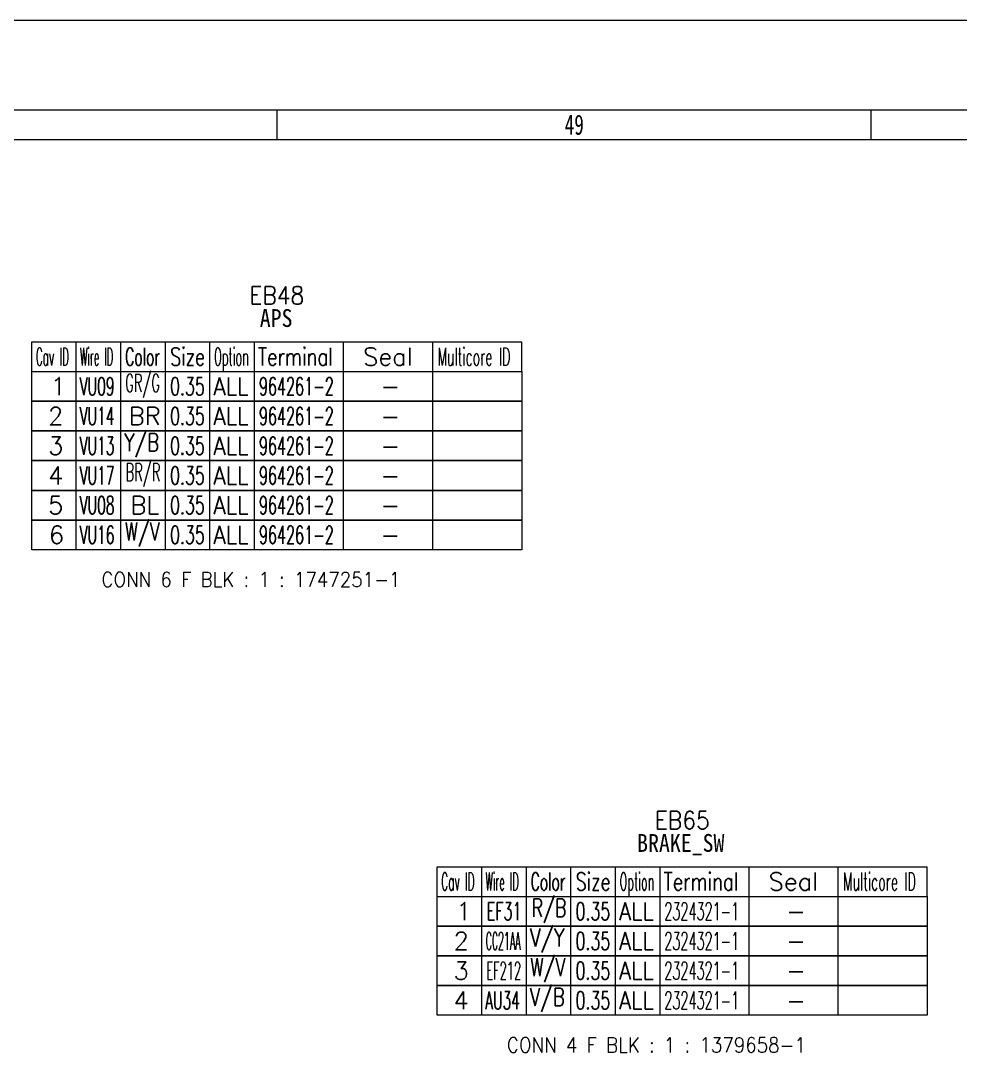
# Model space of a CAD drawing. Header units: inches. Extents: x 47316 to 59086, y 3141 to 11743.
# Drawn here: x 55024.7 to 55182.9, y 10125.4 to 10299.1 of the extents above; entities that cross this region are included whole.
import ezdxf

# ---------------------------------------------------------------- set-up
doc = ezdxf.new("R2010")
doc.units = ezdxf.units.IN
doc.header["$MEASUREMENT"] = 0
doc.styles.add('MtX_FangSong_GB2312', font='')
doc.styles.get("Standard").update_dxf_attribs({"font": ''})
doc.styles.get('MtX_FangSong_GB2312').set_extended_font_data('FangSong_GB2312')
doc.styles.get('Standard').set_extended_font_data('SimSun')

msp = doc.modelspace()

# ---------------------------------------------------------------- linework, layer by layer
at = {"color": 0, "lineweight": 15}
for p, q in [((57387.93, 10299.08), (50247.93, 10299.08)), ((50267.93, 10284.08), (57267.93, 10284.08)), ((55067.93, 10279.08), (55067.93, 10284.08)), ((55167.93, 10279.08), (55167.93, 10284.08)), ((50267.93, 10279.08), (57367.93, 10279.08))]:
    msp.add_line(p, q, dxfattribs=at)
at = {"color": 0, "linetype": 'Continuous', "lineweight": 15}
for p, q in [((55026.6, 10245.03), (55109.1, 10245.03)), ((55026.6, 10240.03), (55026.6, 10245.03)), ((55026.6, 10240.03), (55109.1, 10240.03)), ((55094.86, 10156.69), (55177.36, 10156.69)), ((55094.86, 10151.69), (55094.86, 10156.69)), ((55094.86, 10151.69), (55177.36, 10151.69))]:
    msp.add_line(p, q, dxfattribs=at)
at = {"color": 7, "linetype": 'Continuous', "lineweight": 15}
for p, q in [((55034.1, 10240.03), (55034.1, 10245.03)), ((55041.6, 10240.03), (55041.6, 10245.03)), ((55049.1, 10240.03), (55049.1, 10245.03)), ((55056.6, 10240.03), (55056.6, 10245.03)), ((55064.1, 10240.03), (55064.1, 10245.03)), ((55079.1, 10240.03), (55079.1, 10245.03)), ((55094.1, 10240.03), (55094.1, 10245.03)), ((55109.1, 10240.03), (55109.1, 10245.03)), ((55102.36, 10151.69), (55102.36, 10156.69)), ((55109.86, 10151.69), (55109.86, 10156.69)), ((55117.36, 10151.69), (55117.36, 10156.69)), ((55124.86, 10151.69), (55124.86, 10156.69)), ((55132.36, 10151.69), (55132.36, 10156.69)), ((55147.36, 10151.69), (55147.36, 10156.69)), ((55162.36, 10151.69), (55162.36, 10156.69)), ((55177.36, 10151.69), (55177.36, 10156.69))]:
    msp.add_line(p, q, dxfattribs=at)
at = {"color": 102, "linetype": 'Continuous', "lineweight": 15}
for p, q in [((55034.1, 10235.03), (55034.1, 10240.03)), ((55041.6, 10235.03), (55041.6, 10240.03)), ((55049.1, 10235.03), (55049.1, 10240.03)), ((55056.6, 10235.03), (55056.6, 10240.03)), ((55064.1, 10235.03), (55064.1, 10240.03)), ((55079.1, 10235.03), (55079.1, 10240.03)), ((55094.1, 10235.03), (55094.1, 10240.03)), ((55034.1, 10230.03), (55034.1, 10235.03)), ((55041.6, 10230.03), (55041.6, 10235.03)), ((55049.1, 10230.03), (55049.1, 10235.03)), ((55056.6, 10230.03), (55056.6, 10235.03)), ((55064.1, 10230.03), (55064.1, 10235.03)), ((55079.1, 10230.03), (55079.1, 10235.03)), ((55094.1, 10230.03), (55094.1, 10235.03)), ((55034.1, 10225.03), (55034.1, 10230.03)), ((55041.6, 10225.03), (55041.6, 10230.03)), ((55049.1, 10225.03), (55049.1, 10230.03)), ((55056.6, 10225.03), (55056.6, 10230.03)), ((55064.1, 10225.03), (55064.1, 10230.03)), ((55079.1, 10225.03), (55079.1, 10230.03)), ((55094.1, 10225.03), (55094.1, 10230.03)), ((55034.1, 10220.03), (55034.1, 10225.03)), ((55041.6, 10220.03), (55041.6, 10225.03)), ((55049.1, 10220.03), (55049.1, 10225.03)), ((55056.6, 10220.03), (55056.6, 10225.03)), ((55064.1, 10220.03), (55064.1, 10225.03)), ((55079.1, 10220.03), (55079.1, 10225.03)), ((55094.1, 10220.03), (55094.1, 10225.03)), ((55034.1, 10215.03), (55034.1, 10220.03)), ((55041.6, 10215.03), (55041.6, 10220.03)), ((55049.1, 10215.03), (55049.1, 10220.03)), ((55056.6, 10215.03), (55056.6, 10220.03)), ((55064.1, 10215.03), (55064.1, 10220.03)), ((55079.1, 10215.03), (55079.1, 10220.03)), ((55094.1, 10215.03), (55094.1, 10220.03)), ((55034.1, 10210.03), (55034.1, 10215.03)), ((55041.6, 10210.03), (55041.6, 10215.03)), ((55049.1, 10210.03), (55049.1, 10215.03)), ((55056.6, 10210.03), (55056.6, 10215.03)), ((55064.1, 10210.03), (55064.1, 10215.03)), ((55079.1, 10210.03), (55079.1, 10215.03)), ((55094.1, 10210.03), (55094.1, 10215.03)), ((55102.36, 10146.69), (55102.36, 10151.69)), ((55109.86, 10146.69), (55109.86, 10151.69)), ((55117.36, 10146.69), (55117.36, 10151.69)), ((55124.86, 10146.69), (55124.86, 10151.69)), ((55132.36, 10146.69), (55132.36, 10151.69)), ((55147.36, 10146.69), (55147.36, 10151.69)), ((55162.36, 10146.69), (55162.36, 10151.69)), ((55102.36, 10141.69), (55102.36, 10146.69)), ((55109.86, 10141.69), (55109.86, 10146.69)), ((55117.36, 10141.69), (55117.36, 10146.69)), ((55124.86, 10141.69), (55124.86, 10146.69)), ((55132.36, 10141.69), (55132.36, 10146.69)), ((55147.36, 10141.69), (55147.36, 10146.69)), ((55162.36, 10141.69), (55162.36, 10146.69)), ((55102.36, 10136.69), (55102.36, 10141.69)), ((55109.86, 10136.69), (55109.86, 10141.69)), ((55117.36, 10136.69), (55117.36, 10141.69)), ((55124.86, 10136.69), (55124.86, 10141.69)), ((55132.36, 10136.69), (55132.36, 10141.69)), ((55147.36, 10136.69), (55147.36, 10141.69)), ((55162.36, 10136.69), (55162.36, 10141.69)), ((55102.36, 10131.69), (55102.36, 10136.69)), ((55109.86, 10131.69), (55109.86, 10136.69)), ((55117.36, 10131.69), (55117.36, 10136.69)), ((55124.86, 10131.69), (55124.86, 10136.69)), ((55132.36, 10131.69), (55132.36, 10136.69)), ((55147.36, 10131.69), (55147.36, 10136.69)), ((55162.36, 10131.69), (55162.36, 10136.69))]:
    msp.add_line(p, q, dxfattribs=at)
at = {"color": 0, "linetype": 'Continuous', "lineweight": 15}
for points in [[(55026.6, 10235.03), (55026.6, 10240.03), (55109.1, 10240.03), (55109.1, 10235.03)], [(55026.6, 10230.03), (55026.6, 10235.03), (55109.1, 10235.03), (55109.1, 10230.03)], [(55026.6, 10225.03), (55026.6, 10230.03), (55109.1, 10230.03), (55109.1, 10225.03)], [(55026.6, 10220.03), (55026.6, 10225.03), (55109.1, 10225.03), (55109.1, 10220.03)], [(55026.6, 10215.03), (55026.6, 10220.03), (55109.1, 10220.03), (55109.1, 10215.03)], [(55026.6, 10210.03), (55026.6, 10215.03), (55109.1, 10215.03), (55109.1, 10210.03)], [(55094.86, 10146.69), (55094.86, 10151.69), (55177.36, 10151.69), (55177.36, 10146.69)], [(55094.86, 10141.69), (55094.86, 10146.69), (55177.36, 10146.69), (55177.36, 10141.69)], [(55094.86, 10136.69), (55094.86, 10141.69), (55177.36, 10141.69), (55177.36, 10136.69)], [(55094.86, 10131.69), (55094.86, 10136.69), (55177.36, 10136.69), (55177.36, 10131.69)]]:
    msp.add_lwpolyline(points, close=True, dxfattribs=at)

# ---------------------------------------------------------------- texts
at = {"color": 0, "lineweight": 15, "style": 'MtX_FangSong_GB2312', "width": 0.7}
msp.add_text('49', height=3.4, dxfattribs=at).set_placement((55116.31, 10279.88))
at = {"color": 6, "linetype": 'Continuous', "lineweight": 20, "char_height": 3, "attachment_point": 1}
for s, insert, width in [('\\Fromans.shx;\\W0.9000000000;\\T1.0000000000;\\o\\lEB48', (55063.22, 10254.34), 10.2857), ('\\f黑体|b0|i0|c1|p0;\\W0.9000000000;\\T1.0000000000;\\o\\lAPS', (55064.98, 10250.53), 5.8247), ('\\Fromans.shx;\\W0.9000000000;\\T1.0000000000;\\o\\lEB65', (55131.48, 10166.01), 10.2857), ('\\f黑体|b0|i0|c1|p0;\\W0.9000000000;\\T1.0000000000;\\o\\lBRAKE_SW', (55128.51, 10162.19), 15.5326)]:
    msp.add_mtext(s, dxfattribs=dict(at, insert=insert, width=width))
at = {"color": 7, "linetype": 'Continuous', "lineweight": 15, "char_height": 3, "attachment_point": 1}
for s, insert, width in [('\\Fromans.shx;\\W0.4292452830;\\T1.0000000000;\\o\\lCav ID', (55027.28, 10244.03), 6.5), ('\\Fromans.shx;\\W0.4026548673;\\T1.0000000000;\\o\\lWire ID', (55034.71, 10244.03), 6.5), ('\\Fromans.shx;\\W0.5687500000;\\T1.0000000000;\\o\\lColor', (55042.34, 10244.03), 6.5), ('\\Fromans.shx;\\W0.7222222222;\\T1.0000000000;\\o\\lSize', (55049.91, 10244.03), 6.5), ('\\Fromans.shx;\\W0.4595959596;\\T1.0000000000;\\o\\lOption', (55057.29, 10244.03), 6.5), ('\\Fromans.shx;\\W0.7480916031;\\T1.0000000000;\\o\\lTerminal', (55064.7, 10244.03), 14), ('\\Fromans.shx;\\W1.0000000000;\\T1.0000000000;\\o\\lSeal', (55082.38, 10244.03), 9.2857), ('\\Fromans.shx;\\W0.5185185185;\\T1.0000000000;\\o\\lMulticore ID', (55094.89, 10244.03), 14), ('\\Fromans.shx;\\W1.0000000000;\\T1.0000000000;\\o\\l1', (55029.78, 10239.03), 2.8571), ('\\Fromans.shx;\\W1.0000000000;\\T1.0000000000;\\o\\l2', (55029.35, 10234.03), 2.8571), ('\\Fromans.shx;\\W1.0000000000;\\T1.0000000000;\\o\\l3', (55029.35, 10229.03), 2.8571), ('\\Fromans.shx;\\W1.0000000000;\\T1.0000000000;\\o\\l4', (55029.35, 10224.03), 2.8571), ('\\Fromans.shx;\\W1.0000000000;\\T1.0000000000;\\o\\l5', (55029.35, 10219.03), 2.8571), ('\\Fromans.shx;\\W1.0000000000;\\T1.0000000000;\\o\\l6', (55029.49, 10214.03), 2.8571), ('\\Fromans.shx;\\W0.4292452830;\\T1.0000000000;\\o\\lCav ID', (55095.54, 10155.69), 6.5), ('\\Fromans.shx;\\W0.4026548673;\\T1.0000000000;\\o\\lWire ID', (55102.97, 10155.69), 6.5), ('\\Fromans.shx;\\W0.5687500000;\\T1.0000000000;\\o\\lColor', (55110.6, 10155.69), 6.5), ('\\Fromans.shx;\\W0.7222222222;\\T1.0000000000;\\o\\lSize', (55118.17, 10155.69), 6.5), ('\\Fromans.shx;\\W0.4595959596;\\T1.0000000000;\\o\\lOption', (55125.56, 10155.69), 6.5), ('\\Fromans.shx;\\W0.7480916031;\\T1.0000000000;\\o\\lTerminal', (55132.97, 10155.69), 14), ('\\Fromans.shx;\\W1.0000000000;\\T1.0000000000;\\o\\lSeal', (55150.65, 10155.69), 9.2857), ('\\Fromans.shx;\\W0.5185185185;\\T1.0000000000;\\o\\lMulticore ID', (55163.16, 10155.69), 14), ('\\Fromans.shx;\\W1.0000000000;\\T1.0000000000;\\o\\l1', (55098.04, 10150.69), 2.8571), ('\\Fromans.shx;\\W1.0000000000;\\T1.0000000000;\\o\\l2', (55097.61, 10145.69), 2.8571), ('\\Fromans.shx;\\W1.0000000000;\\T1.0000000000;\\o\\l3', (55097.61, 10140.69), 2.8571), ('\\Fromans.shx;\\W1.0000000000;\\T1.0000000000;\\o\\l4', (55097.61, 10135.69), 2.8571)]:
    msp.add_mtext(s, dxfattribs=dict(at, insert=insert, width=width))
at = {"color": 140, "linetype": 'Continuous', "lineweight": 15, "char_height": 3, "attachment_point": 1}
for s, insert, width in [('\\Fromans.shx;\\W0.5352941176;\\T1.0000000000;\\o\\lGR/G', (55042.33, 10239.6), 6.5), ('\\Fromans.shx;\\W0.8750000000;\\T1.0000000000;\\o\\lALL', (55057.22, 10239.03), 6.5), ('\\Fromans.shx;\\W1.0000000000;\\T1.0000000000;\\o\\l-', (55085.31, 10239.03), 3.7143), ('\\Fromans.shx;\\W1.0000000000;\\T1.0000000000;\\o\\lBR', (55042.92, 10234.03), 6), ('\\Fromans.shx;\\W0.8750000000;\\T1.0000000000;\\o\\lALL', (55057.22, 10234.03), 6.5), ('\\Fromans.shx;\\W1.0000000000;\\T1.0000000000;\\o\\l-', (55085.31, 10234.03), 3.7143), ('\\Fromans.shx;\\W0.7459016393;\\T1.0000000000;\\o\\lY/B', (55042.2, 10229.6), 6.5), ('\\Fromans.shx;\\W0.8750000000;\\T1.0000000000;\\o\\lALL', (55057.22, 10229.03), 6.5), ('\\Fromans.shx;\\W1.0000000000;\\T1.0000000000;\\o\\l-', (55085.31, 10229.03), 3.7143), ('\\Fromans.shx;\\W0.5352941176;\\T1.0000000000;\\o\\lBR/R', (55042.4, 10224.6), 6.5), ('\\Fromans.shx;\\W0.8750000000;\\T1.0000000000;\\o\\lALL', (55057.22, 10224.03), 6.5), ('\\Fromans.shx;\\W1.0000000000;\\T1.0000000000;\\o\\l-', (55085.31, 10224.03), 3.7143), ('\\Fromans.shx;\\W1.0000000000;\\T1.0000000000;\\o\\lBL', (55043.2, 10219.03), 5.4286), ('\\Fromans.shx;\\W0.8750000000;\\T1.0000000000;\\o\\lALL', (55057.22, 10219.03), 6.5), ('\\Fromans.shx;\\W1.0000000000;\\T1.0000000000;\\o\\l-', (55085.31, 10219.03), 3.7143), ('\\Fromans.shx;\\W0.7109375000;\\T1.0000000000;\\o\\lW/V', (55042.3, 10214.6), 6.5), ('\\Fromans.shx;\\W0.8750000000;\\T1.0000000000;\\o\\lALL', (55057.22, 10214.03), 6.5), ('\\Fromans.shx;\\W1.0000000000;\\T1.0000000000;\\o\\l-', (55085.31, 10214.03), 3.7143), ('\\Fromans.shx;\\W0.7109375000;\\T1.0000000000;\\o\\lR/B', (55110.77, 10151.27), 6.5), ('\\Fromans.shx;\\W0.8750000000;\\T1.0000000000;\\o\\lALL', (55125.48, 10150.69), 6.5), ('\\Fromans.shx;\\W1.0000000000;\\T1.0000000000;\\o\\l-', (55153.57, 10150.69), 3.7143), ('\\Fromans.shx;\\W0.7844827586;\\T1.0000000000;\\o\\lV/Y', (55110.47, 10146.27), 6.5), ('\\Fromans.shx;\\W0.8750000000;\\T1.0000000000;\\o\\lALL', (55125.48, 10145.69), 6.5), ('\\Fromans.shx;\\W1.0000000000;\\T1.0000000000;\\o\\l-', (55153.57, 10145.69), 3.7143), ('\\Fromans.shx;\\W0.7109375000;\\T1.0000000000;\\o\\lW/V', (55110.56, 10141.27), 6.5), ('\\Fromans.shx;\\W0.8750000000;\\T1.0000000000;\\o\\lALL', (55125.48, 10140.69), 6.5), ('\\Fromans.shx;\\W1.0000000000;\\T1.0000000000;\\o\\l-', (55153.57, 10140.69), 3.7143), ('\\Fromans.shx;\\W0.7459016393;\\T1.0000000000;\\o\\lV/B', (55110.47, 10136.27), 6.5), ('\\Fromans.shx;\\W0.8750000000;\\T1.0000000000;\\o\\lALL', (55125.48, 10135.69), 6.5), ('\\Fromans.shx;\\W1.0000000000;\\T1.0000000000;\\o\\l-', (55153.57, 10135.69), 3.7143)]:
    msp.add_mtext(s, dxfattribs=dict(at, insert=insert, width=width))
at = {"color": 21, "linetype": 'Continuous', "lineweight": 15, "char_height": 3, "attachment_point": 1}
for s, insert, width in [('\\Fromans.shx;\\W0.5687500000;\\T1.0000000000;\\o\\lVU09', (55034.68, 10239.03), 6.5), ('\\Fromans.shx;\\W0.6500000000;\\T1.0000000000;\\o\\l0.35', (55049.88, 10239.03), 6.5), ('\\Fromans.shx;\\W0.5903614458;\\T1.0000000000;\\o\\l964261-2', (55064.85, 10239.03), 14), ('\\Fromans.shx;\\W0.5687500000;\\T1.0000000000;\\o\\lVU14', (55034.68, 10234.03), 6.5), ('\\Fromans.shx;\\W0.6500000000;\\T1.0000000000;\\o\\l0.35', (55049.88, 10234.03), 6.5), ('\\Fromans.shx;\\W0.5903614458;\\T1.0000000000;\\o\\l964261-2', (55064.85, 10234.03), 14), ('\\Fromans.shx;\\W0.5687500000;\\T1.0000000000;\\o\\lVU13', (55034.68, 10229.03), 6.5), ('\\Fromans.shx;\\W0.6500000000;\\T1.0000000000;\\o\\l0.35', (55049.88, 10229.03), 6.5), ('\\Fromans.shx;\\W0.5903614458;\\T1.0000000000;\\o\\l964261-2', (55064.85, 10229.03), 14), ('\\Fromans.shx;\\W0.5687500000;\\T1.0000000000;\\o\\lVU17', (55034.68, 10224.03), 6.5), ('\\Fromans.shx;\\W0.6500000000;\\T1.0000000000;\\o\\l0.35', (55049.88, 10224.03), 6.5), ('\\Fromans.shx;\\W0.5903614458;\\T1.0000000000;\\o\\l964261-2', (55064.85, 10224.03), 14), ('\\Fromans.shx;\\W0.5687500000;\\T1.0000000000;\\o\\lVU08', (55034.68, 10219.03), 6.5), ('\\Fromans.shx;\\W0.6500000000;\\T1.0000000000;\\o\\l0.35', (55049.88, 10219.03), 6.5), ('\\Fromans.shx;\\W0.5903614458;\\T1.0000000000;\\o\\l964261-2', (55064.85, 10219.03), 14), ('\\Fromans.shx;\\W0.5687500000;\\T1.0000000000;\\o\\lVU16', (55034.68, 10214.03), 6.5), ('\\Fromans.shx;\\W0.6500000000;\\T1.0000000000;\\o\\l0.35', (55049.88, 10214.03), 6.5), ('\\Fromans.shx;\\W0.5903614458;\\T1.0000000000;\\o\\l964261-2', (55064.85, 10214.03), 14), ('\\Fromans.shx;\\W0.5909090909;\\T1.0000000000;\\o\\lEF31', (55103.2, 10150.69), 6.5), ('\\Fromans.shx;\\W0.6500000000;\\T1.0000000000;\\o\\l0.35', (55118.14, 10150.69), 6.5), ('\\Fromans.shx;\\W0.5268817204;\\T1.0000000000;\\o\\l2324321-1', (55133.09, 10150.69), 14), ('\\Fromans.shx;\\W0.3855932203;\\T1.0000000000;\\o\\lCC21AA', (55103.02, 10145.69), 6.5), ('\\Fromans.shx;\\W0.6500000000;\\T1.0000000000;\\o\\l0.35', (55118.14, 10145.69), 6.5), ('\\Fromans.shx;\\W0.5268817204;\\T1.0000000000;\\o\\l2324321-1', (55133.09, 10145.69), 14), ('\\Fromans.shx;\\W0.4690721649;\\T1.0000000000;\\o\\lEF212', (55103.13, 10140.69), 6.5), ('\\Fromans.shx;\\W0.6500000000;\\T1.0000000000;\\o\\l0.35', (55118.14, 10140.69), 6.5), ('\\Fromans.shx;\\W0.5268817204;\\T1.0000000000;\\o\\l2324321-1', (55133.09, 10140.69), 14), ('\\Fromans.shx;\\W0.5687500000;\\T1.0000000000;\\o\\lAU34', (55102.94, 10135.69), 6.5), ('\\Fromans.shx;\\W0.6500000000;\\T1.0000000000;\\o\\l0.35', (55118.14, 10135.69), 6.5), ('\\Fromans.shx;\\W0.5268817204;\\T1.0000000000;\\o\\l2324321-1', (55133.09, 10135.69), 14)]:
    msp.add_mtext(s, dxfattribs=dict(at, insert=insert, width=width))
at = {"color": 42, "linetype": 'Continuous', "lineweight": 15, "char_height": 2.5, "width": 59.6786, "attachment_point": 1}
for s, insert in [('\\Fromans.shx;\\W0.9000000000;\\T1.0000000000;\\o\\lCONN 6 F BLK : 1 : 1747251-1', (55038.33, 10206.28)), ('\\Fromans.shx;\\W0.9000000000;\\T1.0000000000;\\o\\lCONN 4 F BLK : 1 : 1379658-1', (55106.59, 10127.94))]:
    msp.add_mtext(s, dxfattribs=dict(at, insert=insert))

doc.saveas('drawing.dxf')
